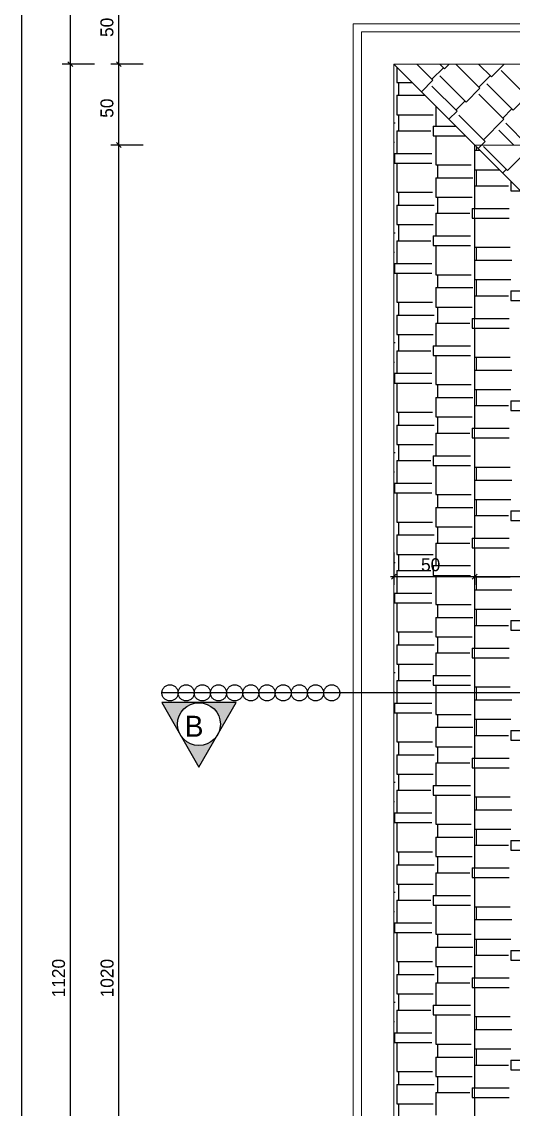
# Model space of a CAD drawing. Extents: x 182769.15 to 182771.38, y 101811.72 to 101812.21.
# Drawn here: x 182769.9361 to 182769.9969, y 101812.0005 to 101812.1351 of the extents above; entities that cross this region are included whole.
import ezdxf

# ---------------------------------------------------------------- set-up
doc = ezdxf.new("R2010")
doc.units = 0
doc.header["$MEASUREMENT"] = 0
doc.linetypes.add('DASHDOTX2', pattern=[50.8, 25.4, -12.7, 0, -12.7])
doc.linetypes.add('DUZ', pattern=[500, 500])
doc.layers.get('0').update_dxf_attribs({"color": 1, "linetype": 'DUZ'})
for name, color, linetype in [('dış dikey', 2, 'Continuous'), ('iç yatay', 3, 'Continuous'), ('kesit yazısı', 5, 'Continuous'), ('kesit çizgisi', 7, 'DASHDOTX2'), ('TARAMA', 15, 'Continuous')]:
    doc.layers.add(name, color=color, linetype=linetype)
doc.layers.add('Çatý', color=7, linetype='Continuous', lineweight=18)
doc.styles.add('3', font='bgothl.ttf', dxfattribs={"height": 13})
doc.styles.add('İÇ ÖLÇÜ', font='stylu.ttf', dxfattribs={"height": 8})

msp = doc.modelspace()

# ---------------------------------------------------------------- hatches: boundary and pattern name
at = {"layer": 'kesit yazısı'}
h = msp.add_hatch(color=256, dxfattribs=at)
h.paths.add_polyline_path([(182769.95803, 101812.04283), (182769.95574, 101812.04683, 0.575071), (182769.96032, 101812.04683)])
h.paths.add_polyline_path([(182769.95538, 101812.04816, 0.129049), (182769.95572, 101812.04686), (182769.95345, 101812.05083), (182769.95803, 101812.05083), (182769.96262, 101812.05083), (182769.96034, 101812.04686, 0.129049), (182769.96068, 101812.04816, 1)])

# ---------------------------------------------------------------- linework, layer by layer
at = {"color": 0, "linetype": 'ByBlock'}
for p, q in [((182769.94242, 101812.12952), (182769.94182, 101812.13012)), ((182769.94182, 101812.13012), (182769.94242, 101812.12952)), ((182769.94782, 101812.13012), (182769.94842, 101812.12952)), ((182769.94842, 101812.12952), (182769.94782, 101812.13012)), ((182769.94782, 101812.12012), (182769.94842, 101812.11952)), ((182769.94842, 101812.11952), (182769.94782, 101812.12012)), ((182769.98242, 101812.06671), (182769.98182, 101812.06611)), ((182769.99242, 101812.06671), (182769.99182, 101812.06611)), ((182769.99182, 101812.06611), (182769.99242, 101812.06671))]:
    msp.add_line(p, q, dxfattribs=at)
at = {"layer": 'dış dikey'}
for p, q in [((182769.93612, 101811.80342), (182769.93612, 101812.15022)), ((182769.94212, 101812.15022), (182769.94212, 101812.12942)), ((182769.94812, 101812.12942), (182769.94812, 101812.14022)), ((182769.94512, 101812.12982), (182769.94112, 101812.12982)), ((182769.94512, 101812.12982), (182769.94112, 101812.12982)), ((182769.94212, 101812.13022), (182769.94212, 101811.90542)), ((182769.95112, 101812.12982), (182769.94712, 101812.12982)), ((182769.95112, 101812.12982), (182769.94712, 101812.12982)), ((182769.94812, 101812.11942), (182769.94812, 101812.13022)), ((182769.94812, 101811.91542), (182769.94812, 101812.12022)), ((182769.95112, 101812.11982), (182769.94712, 101812.11982)), ((182769.95112, 101812.11982), (182769.94712, 101812.11982))]:
    msp.add_line(p, q, dxfattribs=at)
at = {"layer": 'iç yatay'}
for p, q in [((182769.98212, 101812.06941), (182769.98212, 101812.06541)), ((182769.99212, 101812.06941), (182769.99212, 101812.06541)), ((182769.99212, 101812.06941), (182769.99212, 101812.06541)), ((182769.98172, 101812.06641), (182769.99252, 101812.06641)), ((182769.99172, 101812.06641), (182770.16052, 101812.06641))]:
    msp.add_line(p, q, dxfattribs=at)
at = {"layer": 'kesit yazısı'}
for p, q in [((182769.95803, 101812.05083), (182769.95345, 101812.05083)), ((182769.95345, 101812.05083), (182769.95803, 101812.04283)), ((182769.95803, 101812.04283), (182769.96262, 101812.05083)), ((182769.96262, 101812.05083), (182769.95803, 101812.05083))]:
    msp.add_line(p, q, dxfattribs=at)
msp.add_circle((182769.95803, 101812.04816), 0.00265, dxfattribs=at)
at = {"layer": 'kesit çizgisi'}
msp.add_line((182770.19432, 101812.05203), (182769.95345, 101812.05203), dxfattribs=at)
for centre in [(182769.95445, 101812.05203), (182769.95645, 101812.05203), (182769.95845, 101812.05203), (182769.96045, 101812.05203), (182769.96245, 101812.05203), (182769.96445, 101812.05203), (182769.96645, 101812.05203), (182769.96845, 101812.05203), (182769.97045, 101812.05203), (182769.97245, 101812.05203), (182769.97445, 101812.05203)]:
    msp.add_circle(centre, 0.001, dxfattribs=at)
at = {"layer": 'TARAMA'}
for p, q in [((182769.98697, 101812.12783), (182769.98498, 101812.12982)), ((182769.98839, 101812.12924), (182769.98781, 101812.12982)), ((182769.98839, 101812.12924), (182769.98897, 101812.12982)), ((182769.99277, 101812.12684), (182769.98979, 101812.12982)), ((182769.99419, 101812.12825), (182769.99261, 101812.12982)), ((182769.99419, 101812.12825), (182769.99576, 101812.12982)), ((182769.98251, 101812.12944), (182769.98251, 101812.12757)), ((182769.98683, 101812.12797), (182769.98825, 101812.12938)), ((182769.99108, 101812.12514), (182769.98782, 101812.12839)), ((182769.99263, 101812.12698), (182769.99405, 101812.12839)), ((182769.99857, 101812.12585), (182769.99539, 101812.12903)), ((182769.98251, 101812.12757), (182769.98437, 101812.12757)), ((182769.98271, 101812.12757), (182769.98271, 101812.12597)), ((182769.98555, 101812.1264), (182769.98697, 101812.12783)), ((182769.98994, 101812.12401), (182769.98683, 101812.12712)), ((182769.99687, 101812.12415), (182769.99362, 101812.1274)), ((182769.98251, 101812.12597), (182769.98251, 101812.12357)), ((182769.98251, 101812.12597), (182769.98597, 101812.12597)), ((182769.99108, 101812.12514), (182769.99277, 101812.12684)), ((182769.99574, 101812.12302), (182769.99263, 101812.12613)), ((182769.99687, 101812.12415), (182769.99857, 101812.12585)), ((182769.98731, 101812.12464), (182769.98731, 101812.12217)), ((182769.9898, 101812.12415), (182769.99093, 101812.12528)), ((182769.9956, 101812.12316), (182769.99673, 101812.12429)), ((182769.98251, 101812.12357), (182769.98701, 101812.12357)), ((182769.98271, 101812.12357), (182769.98271, 101812.12157)), ((182769.98894, 101812.12301), (182769.98994, 101812.12401)), ((182769.99341, 101812.12026), (182769.99016, 101812.12351)), ((182769.9932, 101812.12047), (182769.99574, 101812.12302)), ((182769.98212, 101812.12257), (182769.98231, 101812.12257)), ((182769.98251, 101812.12157), (182769.98251, 101812.11877)), ((182769.98251, 101812.12157), (182769.98671, 101812.12157)), ((182769.98701, 101812.12217), (182769.98701, 101812.12097)), ((182769.98701, 101812.12217), (182769.98977, 101812.12217)), ((182769.99215, 101812.11982), (182769.98931, 101812.12266)), ((182769.99696, 101812.11982), (182769.99511, 101812.12167)), ((182769.99865, 101812.11982), (182769.99596, 101812.12252)), ((182769.98212, 101812.12017), (182769.98221, 101812.12017)), ((182769.98701, 101812.12097), (182769.99097, 101812.12097)), ((182769.98731, 101812.12097), (182769.98731, 101812.11737)), ((182769.99297, 101812.11982), (182769.99341, 101812.12026)), ((182769.98221, 101812.11877), (182769.98221, 101812.11757)), ((182769.98221, 101812.11877), (182769.98681, 101812.11877)), ((182769.99211, 101812.11917), (182769.99211, 101812.11677)), ((182769.99211, 101812.11917), (182769.99212, 101812.11917)), ((182769.99212, 101812.11917), (182769.99277, 101812.11917)), ((182769.99256, 101812.11941), (182769.99215, 101812.11982)), ((182769.99231, 101812.11964), (182769.99231, 101812.11917)), ((182769.99234, 101812.11961), (182769.99235, 101812.11962)), ((182769.99256, 101812.11941), (182769.99297, 101812.11982)), ((182769.99617, 101812.11665), (182769.9932, 101812.11962)), ((182769.98221, 101812.11757), (182769.98681, 101812.11757)), ((182769.98251, 101812.11757), (182769.98251, 101812.11397)), ((182769.99617, 101812.11665), (182769.99815, 101812.11863)), ((182769.98731, 101812.11737), (182769.99171, 101812.11737)), ((182769.98751, 101812.11737), (182769.98751, 101812.11577)), ((182769.99211, 101812.11677), (182769.99212, 101812.11677)), ((182769.99212, 101812.11677), (182769.99517, 101812.11677)), ((182769.99231, 101812.11677), (182769.99231, 101812.11477)), ((182769.99559, 101812.11636), (182769.99603, 101812.1168)), ((182769.98731, 101812.11577), (182769.98731, 101812.11337)), ((182769.98731, 101812.11577), (182769.99191, 101812.11577)), ((182769.99211, 101812.11477), (182769.99211, 101812.11197)), ((182769.99211, 101812.11477), (182769.99212, 101812.11477)), ((182769.99212, 101812.11477), (182769.99631, 101812.11477)), ((182769.99661, 101812.11534), (182769.99661, 101812.11417)), ((182769.98251, 101812.11397), (182769.98691, 101812.11397)), ((182769.98271, 101812.11397), (182769.98271, 101812.11237)), ((182769.99661, 101812.11417), (182769.99777, 101812.11417)), ((182769.98251, 101812.11237), (182769.98251, 101812.10997)), ((182769.98251, 101812.11237), (182769.98711, 101812.11237)), ((182769.98731, 101812.11337), (182769.99181, 101812.11337)), ((182769.98751, 101812.11337), (182769.98751, 101812.11137)), ((182769.98731, 101812.11137), (182769.98731, 101812.10857)), ((182769.98731, 101812.11137), (182769.99151, 101812.11137)), ((182769.99181, 101812.11197), (182769.99181, 101812.11077)), ((182769.99181, 101812.11197), (182769.99212, 101812.11197)), ((182769.99181, 101812.11077), (182769.99212, 101812.11077)), ((182769.99211, 101812.11077), (182769.99211, 101812.10717)), ((182769.99212, 101812.11197), (182769.99641, 101812.11197)), ((182769.99212, 101812.11077), (182769.99641, 101812.11077)), ((182769.98251, 101812.10997), (182769.98701, 101812.10997)), ((182769.98271, 101812.10997), (182769.98271, 101812.10797)), ((182769.98212, 101812.10897), (182769.98231, 101812.10897)), ((182769.98701, 101812.10857), (182769.98701, 101812.10737)), ((182769.98701, 101812.10857), (182769.99161, 101812.10857)), ((182769.98251, 101812.10797), (182769.98251, 101812.10517)), ((182769.98251, 101812.10797), (182769.98671, 101812.10797)), ((182769.98701, 101812.10737), (182769.99161, 101812.10737)), ((182769.98731, 101812.10737), (182769.98731, 101812.10377)), ((182769.99211, 101812.10717), (182769.99212, 101812.10717)), ((182769.99212, 101812.10717), (182769.99651, 101812.10717)), ((182769.99231, 101812.10717), (182769.99231, 101812.10557)), ((182769.98212, 101812.10657), (182769.98221, 101812.10657)), ((182769.99211, 101812.10557), (182769.99211, 101812.10317)), ((182769.99211, 101812.10557), (182769.99212, 101812.10557)), ((182769.99212, 101812.10557), (182769.99671, 101812.10557)), ((182769.98221, 101812.10517), (182769.98221, 101812.10397)), ((182769.98221, 101812.10517), (182769.98681, 101812.10517)), ((182769.98221, 101812.10397), (182769.98681, 101812.10397)), ((182769.98251, 101812.10397), (182769.98251, 101812.10037)), ((182769.98731, 101812.10377), (182769.99171, 101812.10377)), ((182769.98751, 101812.10377), (182769.98751, 101812.10217)), ((182769.99211, 101812.10317), (182769.99212, 101812.10317)), ((182769.99212, 101812.10317), (182769.99661, 101812.10317)), ((182769.99231, 101812.10317), (182769.99231, 101812.10117)), ((182769.98731, 101812.10217), (182769.98731, 101812.09977)), ((182769.98731, 101812.10217), (182769.99191, 101812.10217)), ((182769.99661, 101812.10177), (182769.99661, 101812.10057)), ((182769.99661, 101812.10177), (182770.00121, 101812.10177)), ((182769.98251, 101812.10037), (182769.98691, 101812.10037)), ((182769.98271, 101812.10037), (182769.98271, 101812.09877)), ((182769.99211, 101812.10117), (182769.99211, 101812.09837)), ((182769.99211, 101812.10117), (182769.99212, 101812.10117)), ((182769.99212, 101812.10117), (182769.99631, 101812.10117)), ((182769.99661, 101812.10057), (182770.00121, 101812.10057)), ((182769.98251, 101812.09877), (182769.98251, 101812.09637)), ((182769.98251, 101812.09877), (182769.98711, 101812.09877)), ((182769.98731, 101812.09977), (182769.99181, 101812.09977)), ((182769.98751, 101812.09977), (182769.98751, 101812.09777)), ((182769.98731, 101812.09777), (182769.98731, 101812.09497)), ((182769.98731, 101812.09777), (182769.99151, 101812.09777)), ((182769.99181, 101812.09837), (182769.99181, 101812.09717)), ((182769.99181, 101812.09837), (182769.99212, 101812.09837)), ((182769.99212, 101812.09837), (182769.99641, 101812.09837)), ((182769.98251, 101812.09637), (182769.98701, 101812.09637)), ((182769.98271, 101812.09637), (182769.98271, 101812.09437)), ((182769.99181, 101812.09717), (182769.99212, 101812.09717)), ((182769.99211, 101812.09717), (182769.99211, 101812.09357)), ((182769.99212, 101812.09717), (182769.99641, 101812.09717)), ((182769.98212, 101812.09537), (182769.98231, 101812.09537)), ((182769.98701, 101812.09497), (182769.98701, 101812.09377)), ((182769.98701, 101812.09497), (182769.99161, 101812.09497)), ((182769.98251, 101812.09437), (182769.98251, 101812.09157)), ((182769.98251, 101812.09437), (182769.98671, 101812.09437)), ((182769.98701, 101812.09377), (182769.99161, 101812.09377)), ((182769.98731, 101812.09377), (182769.98731, 101812.09017)), ((182769.99211, 101812.09357), (182769.99212, 101812.09357)), ((182769.99212, 101812.09357), (182769.99651, 101812.09357)), ((182769.99231, 101812.09357), (182769.99231, 101812.09197)), ((182769.98212, 101812.09297), (182769.98221, 101812.09297)), ((182769.99211, 101812.09197), (182769.99211, 101812.08957)), ((182769.99211, 101812.09197), (182769.99212, 101812.09197)), ((182769.99212, 101812.09197), (182769.99671, 101812.09197)), ((182769.98221, 101812.09157), (182769.98221, 101812.09037)), ((182769.98221, 101812.09157), (182769.98681, 101812.09157)), ((182769.98221, 101812.09037), (182769.98681, 101812.09037)), ((182769.98251, 101812.09037), (182769.98251, 101812.08677)), ((182769.98731, 101812.09017), (182769.99171, 101812.09017)), ((182769.98751, 101812.09017), (182769.98751, 101812.08857)), ((182769.99211, 101812.08957), (182769.99212, 101812.08957)), ((182769.99212, 101812.08957), (182769.99661, 101812.08957)), ((182769.99231, 101812.08957), (182769.99231, 101812.08757)), ((182769.98731, 101812.08857), (182769.98731, 101812.08617)), ((182769.98731, 101812.08857), (182769.99191, 101812.08857)), ((182769.99661, 101812.08817), (182769.99661, 101812.08697)), ((182769.99661, 101812.08817), (182770.00121, 101812.08817)), ((182769.98251, 101812.08677), (182769.98691, 101812.08677)), ((182769.98271, 101812.08677), (182769.98271, 101812.08517)), ((182769.99211, 101812.08757), (182769.99211, 101812.08477)), ((182769.99211, 101812.08757), (182769.99212, 101812.08757)), ((182769.99212, 101812.08757), (182769.99631, 101812.08757)), ((182769.99661, 101812.08697), (182770.00121, 101812.08697)), ((182769.98251, 101812.08517), (182769.98251, 101812.08277)), ((182769.98251, 101812.08517), (182769.98711, 101812.08517)), ((182769.98731, 101812.08617), (182769.99181, 101812.08617)), ((182769.98751, 101812.08617), (182769.98751, 101812.08417)), ((182769.98731, 101812.08417), (182769.98731, 101812.08137)), ((182769.98731, 101812.08417), (182769.99151, 101812.08417)), ((182769.99181, 101812.08477), (182769.99181, 101812.08357)), ((182769.99181, 101812.08477), (182769.99212, 101812.08477)), ((182769.99212, 101812.08477), (182769.99641, 101812.08477)), ((182769.98251, 101812.08277), (182769.98701, 101812.08277)), ((182769.98271, 101812.08277), (182769.98271, 101812.08077)), ((182769.99181, 101812.08357), (182769.99212, 101812.08357)), ((182769.99211, 101812.08357), (182769.99211, 101812.07997)), ((182769.99212, 101812.08357), (182769.99641, 101812.08357)), ((182769.98212, 101812.08177), (182769.98231, 101812.08177)), ((182769.98701, 101812.08137), (182769.98701, 101812.08017)), ((182769.98701, 101812.08137), (182769.99161, 101812.08137)), ((182769.98251, 101812.08077), (182769.98251, 101812.07797)), ((182769.98251, 101812.08077), (182769.98671, 101812.08077)), ((182769.98701, 101812.08017), (182769.99161, 101812.08017)), ((182769.98731, 101812.08017), (182769.98731, 101812.07657)), ((182769.99211, 101812.07997), (182769.99212, 101812.07997)), ((182769.99212, 101812.07997), (182769.99651, 101812.07997)), ((182769.99231, 101812.07997), (182769.99231, 101812.07837)), ((182769.98212, 101812.07937), (182769.98221, 101812.07937)), ((182769.98221, 101812.07797), (182769.98221, 101812.07677)), ((182769.98221, 101812.07797), (182769.98681, 101812.07797)), ((182769.99211, 101812.07837), (182769.99211, 101812.07597)), ((182769.99211, 101812.07837), (182769.99212, 101812.07837)), ((182769.99212, 101812.07837), (182769.99671, 101812.07837)), ((182769.98221, 101812.07677), (182769.98681, 101812.07677)), ((182769.98251, 101812.07677), (182769.98251, 101812.07317)), ((182769.98731, 101812.07657), (182769.99171, 101812.07657)), ((182769.98751, 101812.07657), (182769.98751, 101812.07497)), ((182769.99211, 101812.07597), (182769.99212, 101812.07597)), ((182769.99212, 101812.07597), (182769.99661, 101812.07597)), ((182769.99231, 101812.07597), (182769.99231, 101812.07397)), ((182769.98731, 101812.07497), (182769.98731, 101812.07257)), ((182769.98731, 101812.07497), (182769.99191, 101812.07497)), ((182769.99661, 101812.07457), (182769.99661, 101812.07337)), ((182769.99661, 101812.07457), (182770.00121, 101812.07457)), ((182769.98251, 101812.07317), (182769.98691, 101812.07317)), ((182769.98271, 101812.07317), (182769.98271, 101812.07157)), ((182769.99211, 101812.07397), (182769.99211, 101812.07117)), ((182769.99211, 101812.07397), (182769.99212, 101812.07397)), ((182769.99212, 101812.07397), (182769.99631, 101812.07397)), ((182769.99661, 101812.07337), (182770.00121, 101812.07337)), ((182769.98731, 101812.07257), (182769.99181, 101812.07257)), ((182769.98751, 101812.07257), (182769.98751, 101812.07057)), ((182769.98251, 101812.07157), (182769.98251, 101812.06917)), ((182769.98251, 101812.07157), (182769.98711, 101812.07157)), ((182769.98731, 101812.07057), (182769.98731, 101812.06777)), ((182769.98731, 101812.07057), (182769.99151, 101812.07057)), ((182769.99181, 101812.07117), (182769.99181, 101812.06997)), ((182769.99181, 101812.07117), (182769.99212, 101812.07117)), ((182769.99212, 101812.07117), (182769.99641, 101812.07117)), ((182769.98251, 101812.06917), (182769.98701, 101812.06917)), ((182769.98271, 101812.06917), (182769.98271, 101812.06717)), ((182769.99181, 101812.06997), (182769.99212, 101812.06997)), ((182769.99211, 101812.06997), (182769.99211, 101812.06637)), ((182769.99212, 101812.06997), (182769.99641, 101812.06997)), ((182769.98212, 101812.06817), (182769.98231, 101812.06817)), ((182769.98701, 101812.06777), (182769.98701, 101812.06657)), ((182769.98701, 101812.06777), (182769.99161, 101812.06777)), ((182769.98251, 101812.06717), (182769.98251, 101812.06437)), ((182769.98251, 101812.06717), (182769.98671, 101812.06717)), ((182769.98701, 101812.06657), (182769.99161, 101812.06657)), ((182769.98731, 101812.06657), (182769.98731, 101812.06297)), ((182769.99211, 101812.06637), (182769.99212, 101812.06637)), ((182769.99212, 101812.06637), (182769.99651, 101812.06637)), ((182769.99231, 101812.06637), (182769.99231, 101812.06477)), ((182769.98212, 101812.06577), (182769.98221, 101812.06577)), ((182769.98221, 101812.06437), (182769.98221, 101812.06317)), ((182769.98221, 101812.06437), (182769.98681, 101812.06437)), ((182769.99211, 101812.06477), (182769.99211, 101812.06237)), ((182769.99211, 101812.06477), (182769.99212, 101812.06477)), ((182769.99212, 101812.06477), (182769.99671, 101812.06477)), ((182769.98221, 101812.06317), (182769.98681, 101812.06317)), ((182769.98251, 101812.06317), (182769.98251, 101812.05957)), ((182769.98731, 101812.06297), (182769.99171, 101812.06297)), ((182769.98751, 101812.06297), (182769.98751, 101812.06137)), ((182769.99211, 101812.06237), (182769.99212, 101812.06237)), ((182769.99212, 101812.06237), (182769.99661, 101812.06237)), ((182769.99231, 101812.06237), (182769.99231, 101812.06037)), ((182769.98731, 101812.06137), (182769.98731, 101812.05897)), ((182769.98731, 101812.06137), (182769.99191, 101812.06137)), ((182769.99661, 101812.06097), (182769.99661, 101812.05977)), ((182769.99661, 101812.06097), (182770.00121, 101812.06097)), ((182769.98251, 101812.05957), (182769.98691, 101812.05957)), ((182769.98271, 101812.05957), (182769.98271, 101812.05797)), ((182769.99211, 101812.06037), (182769.99211, 101812.05757)), ((182769.99211, 101812.06037), (182769.99212, 101812.06037)), ((182769.99212, 101812.06037), (182769.99631, 101812.06037)), ((182769.99661, 101812.05977), (182770.00121, 101812.05977)), ((182769.98731, 101812.05897), (182769.99181, 101812.05897)), ((182769.98751, 101812.05897), (182769.98751, 101812.05697)), ((182769.98251, 101812.05797), (182769.98251, 101812.05557)), ((182769.98251, 101812.05797), (182769.98711, 101812.05797)), ((182769.98731, 101812.05697), (182769.98731, 101812.05417)), ((182769.98731, 101812.05697), (182769.99151, 101812.05697)), ((182769.99181, 101812.05757), (182769.99181, 101812.05637)), ((182769.99181, 101812.05757), (182769.99212, 101812.05757)), ((182769.99212, 101812.05757), (182769.99641, 101812.05757)), ((182769.98251, 101812.05557), (182769.98701, 101812.05557)), ((182769.98271, 101812.05557), (182769.98271, 101812.05357)), ((182769.99181, 101812.05637), (182769.99212, 101812.05637)), ((182769.99211, 101812.05637), (182769.99211, 101812.05277)), ((182769.99212, 101812.05637), (182769.99641, 101812.05637)), ((182769.98212, 101812.05457), (182769.98231, 101812.05457)), ((182769.98251, 101812.05357), (182769.98251, 101812.05077)), ((182769.98251, 101812.05357), (182769.98671, 101812.05357)), ((182769.98701, 101812.05417), (182769.98701, 101812.05297)), ((182769.98701, 101812.05417), (182769.99161, 101812.05417)), ((182769.98701, 101812.05297), (182769.99161, 101812.05297)), ((182769.98731, 101812.05297), (182769.98731, 101812.04937)), ((182769.98212, 101812.05217), (182769.98221, 101812.05217)), ((182769.99211, 101812.05277), (182769.99212, 101812.05277)), ((182769.99212, 101812.05277), (182769.99651, 101812.05277)), ((182769.99231, 101812.05277), (182769.99231, 101812.05117)), ((182769.98221, 101812.05077), (182769.98221, 101812.04957)), ((182769.98221, 101812.05077), (182769.98681, 101812.05077)), ((182769.99211, 101812.05117), (182769.99211, 101812.04877)), ((182769.99211, 101812.05117), (182769.99212, 101812.05117)), ((182769.99212, 101812.05117), (182769.99671, 101812.05117)), ((182769.98221, 101812.04957), (182769.98681, 101812.04957)), ((182769.98251, 101812.04957), (182769.98251, 101812.04597)), ((182769.98731, 101812.04937), (182769.99171, 101812.04937)), ((182769.98751, 101812.04937), (182769.98751, 101812.04777)), ((182769.98731, 101812.04777), (182769.98731, 101812.04537)), ((182769.98731, 101812.04777), (182769.99191, 101812.04777)), ((182769.99211, 101812.04877), (182769.99212, 101812.04877)), ((182769.99212, 101812.04877), (182769.99661, 101812.04877)), ((182769.99231, 101812.04877), (182769.99231, 101812.04677)), ((182769.99211, 101812.04677), (182769.99211, 101812.04397)), ((182769.99211, 101812.04677), (182769.99212, 101812.04677)), ((182769.99212, 101812.04677), (182769.99631, 101812.04677)), ((182769.99661, 101812.04737), (182769.99661, 101812.04617)), ((182769.99661, 101812.04737), (182770.00121, 101812.04737)), ((182769.99661, 101812.04617), (182770.00121, 101812.04617)), ((182769.98251, 101812.04597), (182769.98691, 101812.04597)), ((182769.98271, 101812.04597), (182769.98271, 101812.04437)), ((182769.98731, 101812.04537), (182769.99181, 101812.04537)), ((182769.98751, 101812.04537), (182769.98751, 101812.04337)), ((182769.98251, 101812.04437), (182769.98251, 101812.04197)), ((182769.98251, 101812.04437), (182769.98711, 101812.04437)), ((182769.99181, 101812.04397), (182769.99181, 101812.04277)), ((182769.99181, 101812.04397), (182769.99212, 101812.04397)), ((182769.99212, 101812.04397), (182769.99641, 101812.04397)), ((182769.98731, 101812.04337), (182769.98731, 101812.04057)), ((182769.98731, 101812.04337), (182769.99151, 101812.04337)), ((182769.99181, 101812.04277), (182769.99212, 101812.04277)), ((182769.99211, 101812.04277), (182769.99211, 101812.03917)), ((182769.99212, 101812.04277), (182769.99641, 101812.04277)), ((182769.98212, 101812.04097), (182769.98231, 101812.04097)), ((182769.98251, 101812.04197), (182769.98701, 101812.04197)), ((182769.98271, 101812.04197), (182769.98271, 101812.03997)), ((182769.98251, 101812.03997), (182769.98251, 101812.03717)), ((182769.98251, 101812.03997), (182769.98671, 101812.03997)), ((182769.98701, 101812.04057), (182769.98701, 101812.03937)), ((182769.98701, 101812.04057), (182769.99161, 101812.04057)), ((182769.98212, 101812.03857), (182769.98221, 101812.03857)), ((182769.98701, 101812.03937), (182769.99161, 101812.03937)), ((182769.98731, 101812.03937), (182769.98731, 101812.03577)), ((182769.99211, 101812.03917), (182769.99212, 101812.03917)), ((182769.99212, 101812.03917), (182769.99651, 101812.03917)), ((182769.99231, 101812.03917), (182769.99231, 101812.03757)), ((182769.98221, 101812.03717), (182769.98221, 101812.03597)), ((182769.98221, 101812.03717), (182769.98681, 101812.03717)), ((182769.99211, 101812.03757), (182769.99211, 101812.03517)), ((182769.99211, 101812.03757), (182769.99212, 101812.03757)), ((182769.99212, 101812.03757), (182769.99671, 101812.03757)), ((182769.98221, 101812.03597), (182769.98681, 101812.03597)), ((182769.98251, 101812.03597), (182769.98251, 101812.03237)), ((182769.98731, 101812.03577), (182769.99171, 101812.03577)), ((182769.98751, 101812.03577), (182769.98751, 101812.03417)), ((182769.98731, 101812.03417), (182769.98731, 101812.03177)), ((182769.98731, 101812.03417), (182769.99191, 101812.03417)), ((182769.99211, 101812.03517), (182769.99212, 101812.03517)), ((182769.99212, 101812.03517), (182769.99661, 101812.03517)), ((182769.99231, 101812.03517), (182769.99231, 101812.03317)), ((182769.99211, 101812.03317), (182769.99211, 101812.03037)), ((182769.99211, 101812.03317), (182769.99212, 101812.03317)), ((182769.99212, 101812.03317), (182769.99631, 101812.03317)), ((182769.99661, 101812.03377), (182769.99661, 101812.03257)), ((182769.99661, 101812.03377), (182770.00121, 101812.03377)), ((182769.98251, 101812.03237), (182769.98691, 101812.03237)), ((182769.98271, 101812.03237), (182769.98271, 101812.03077)), ((182769.98731, 101812.03177), (182769.99181, 101812.03177)), ((182769.98751, 101812.03177), (182769.98751, 101812.02977)), ((182769.99661, 101812.03257), (182770.00121, 101812.03257)), ((182769.98251, 101812.03077), (182769.98251, 101812.02837)), ((182769.98251, 101812.03077), (182769.98711, 101812.03077)), ((182769.99181, 101812.03037), (182769.99181, 101812.02917)), ((182769.99181, 101812.03037), (182769.99212, 101812.03037)), ((182769.99212, 101812.03037), (182769.99641, 101812.03037)), ((182769.98731, 101812.02977), (182769.98731, 101812.02697)), ((182769.98731, 101812.02977), (182769.99151, 101812.02977)), ((182769.99181, 101812.02917), (182769.99212, 101812.02917)), ((182769.99211, 101812.02917), (182769.99211, 101812.02557)), ((182769.99212, 101812.02917), (182769.99641, 101812.02917)), ((182769.98212, 101812.02737), (182769.98231, 101812.02737)), ((182769.98251, 101812.02837), (182769.98701, 101812.02837)), ((182769.98271, 101812.02837), (182769.98271, 101812.02637)), ((182769.98251, 101812.02637), (182769.98251, 101812.02357)), ((182769.98251, 101812.02637), (182769.98671, 101812.02637)), ((182769.98701, 101812.02697), (182769.98701, 101812.02577)), ((182769.98701, 101812.02697), (182769.99161, 101812.02697)), ((182769.98212, 101812.02497), (182769.98221, 101812.02497)), ((182769.98701, 101812.02577), (182769.99161, 101812.02577)), ((182769.98731, 101812.02577), (182769.98731, 101812.02217)), ((182769.99211, 101812.02557), (182769.99212, 101812.02557)), ((182769.99212, 101812.02557), (182769.99651, 101812.02557)), ((182769.99231, 101812.02557), (182769.99231, 101812.02397)), ((182769.98221, 101812.02357), (182769.98221, 101812.02237)), ((182769.98221, 101812.02357), (182769.98681, 101812.02357)), ((182769.99211, 101812.02397), (182769.99211, 101812.02157)), ((182769.99211, 101812.02397), (182769.99212, 101812.02397)), ((182769.99212, 101812.02397), (182769.99671, 101812.02397)), ((182769.98221, 101812.02237), (182769.98681, 101812.02237)), ((182769.98251, 101812.02237), (182769.98251, 101812.01877)), ((182769.98731, 101812.02217), (182769.99171, 101812.02217)), ((182769.98751, 101812.02217), (182769.98751, 101812.02057)), ((182769.98731, 101812.02057), (182769.98731, 101812.01817)), ((182769.98731, 101812.02057), (182769.99191, 101812.02057)), ((182769.99211, 101812.02157), (182769.99212, 101812.02157)), ((182769.99212, 101812.02157), (182769.99661, 101812.02157)), ((182769.99231, 101812.02157), (182769.99231, 101812.01957)), ((182769.99211, 101812.01957), (182769.99211, 101812.01677)), ((182769.99211, 101812.01957), (182769.99212, 101812.01957)), ((182769.99212, 101812.01957), (182769.99631, 101812.01957)), ((182769.99661, 101812.02017), (182769.99661, 101812.01897)), ((182769.99661, 101812.02017), (182770.00121, 101812.02017)), ((182769.98251, 101812.01877), (182769.98691, 101812.01877)), ((182769.98271, 101812.01877), (182769.98271, 101812.01717)), ((182769.98731, 101812.01817), (182769.99181, 101812.01817)), ((182769.98751, 101812.01817), (182769.98751, 101812.01617)), ((182769.99661, 101812.01897), (182770.00121, 101812.01897)), ((182769.98251, 101812.01717), (182769.98251, 101812.01477)), ((182769.98251, 101812.01717), (182769.98711, 101812.01717)), ((182769.99181, 101812.01677), (182769.99181, 101812.01557)), ((182769.99181, 101812.01677), (182769.99212, 101812.01677)), ((182769.99212, 101812.01677), (182769.99641, 101812.01677)), ((182769.98731, 101812.01617), (182769.98731, 101812.01337)), ((182769.98731, 101812.01617), (182769.99151, 101812.01617)), ((182769.99181, 101812.01557), (182769.99212, 101812.01557)), ((182769.99211, 101812.01557), (182769.99211, 101812.01197)), ((182769.99212, 101812.01557), (182769.99641, 101812.01557)), ((182769.98251, 101812.01477), (182769.98701, 101812.01477)), ((182769.98271, 101812.01477), (182769.98271, 101812.01277)), ((182769.98212, 101812.01377), (182769.98231, 101812.01377)), ((182769.98251, 101812.01277), (182769.98251, 101812.00997)), ((182769.98251, 101812.01277), (182769.98671, 101812.01277)), ((182769.98701, 101812.01337), (182769.98701, 101812.01217)), ((182769.98701, 101812.01337), (182769.99161, 101812.01337)), ((182769.98212, 101812.01137), (182769.98221, 101812.01137)), ((182769.98701, 101812.01217), (182769.99161, 101812.01217)), ((182769.98731, 101812.01217), (182769.98731, 101812.00857)), ((182769.99211, 101812.01197), (182769.99212, 101812.01197)), ((182769.99212, 101812.01197), (182769.99651, 101812.01197)), ((182769.99231, 101812.01197), (182769.99231, 101812.01037)), ((182769.98221, 101812.00997), (182769.98221, 101812.00877)), ((182769.98221, 101812.00997), (182769.98681, 101812.00997)), ((182769.99211, 101812.01037), (182769.99211, 101812.00797)), ((182769.99211, 101812.01037), (182769.99212, 101812.01037)), ((182769.99212, 101812.01037), (182769.99671, 101812.01037)), ((182769.98221, 101812.00877), (182769.98681, 101812.00877)), ((182769.98251, 101812.00877), (182769.98251, 101812.00517)), ((182769.98731, 101812.00857), (182769.99171, 101812.00857)), ((182769.98751, 101812.00857), (182769.98751, 101812.00697)), ((182769.99211, 101812.00797), (182769.99212, 101812.00797)), ((182769.99212, 101812.00797), (182769.99661, 101812.00797)), ((182769.99231, 101812.00797), (182769.99231, 101812.00597)), ((182769.98731, 101812.00697), (182769.98731, 101812.00457)), ((182769.98731, 101812.00697), (182769.99191, 101812.00697)), ((182769.99211, 101812.00597), (182769.99211, 101812.00317)), ((182769.99211, 101812.00597), (182769.99212, 101812.00597)), ((182769.99212, 101812.00597), (182769.99631, 101812.00597)), ((182769.99661, 101812.00657), (182769.99661, 101812.00537)), ((182769.99661, 101812.00657), (182770.00121, 101812.00657)), ((182769.98251, 101812.00517), (182769.98691, 101812.00517)), ((182769.98271, 101812.00517), (182769.98271, 101812.00357)), ((182769.98731, 101812.00457), (182769.99181, 101812.00457)), ((182769.98751, 101812.00457), (182769.98751, 101812.00257)), ((182769.99661, 101812.00537), (182770.00121, 101812.00537)), ((182769.98251, 101812.00357), (182769.98251, 101812.00117)), ((182769.98251, 101812.00357), (182769.98711, 101812.00357)), ((182769.99181, 101812.00317), (182769.99181, 101812.00197)), ((182769.99181, 101812.00317), (182769.99212, 101812.00317)), ((182769.99212, 101812.00317), (182769.99641, 101812.00317)), ((182769.98731, 101812.00257), (182769.98731, 101811.99977)), ((182769.98731, 101812.00257), (182769.99151, 101812.00257)), ((182769.99181, 101812.00197), (182769.99212, 101812.00197)), ((182769.99211, 101812.00197), (182769.99211, 101811.99837)), ((182769.99212, 101812.00197), (182769.99641, 101812.00197)), ((182769.98251, 101812.00117), (182769.98701, 101812.00117)), ((182769.98271, 101812.00117), (182769.98271, 101811.99917))]:
    msp.add_line(p, q, dxfattribs=at)
at = {"layer": 'Çatý', "color": 8, "linetype": 'ByBlock', "lineweight": 18}
for p, q in [((182770.04012, 101812.13482), (182769.97712, 101812.13482)), ((182769.97712, 101812.13482), (182769.97712, 101811.90082)), ((182770.04112, 101812.13382), (182769.97812, 101812.13382)), ((182769.97812, 101812.13382), (182769.97812, 101811.90182))]:
    msp.add_line(p, q, dxfattribs=at)
at = {"layer": 'Çatý', "color": 40, "linetype": 'ByBlock', "lineweight": 18}
for p, q in [((182769.98212, 101812.12982), (182770.07612, 101812.03582)), ((182770.04512, 101812.12982), (182769.98212, 101812.12982)), ((182769.98212, 101812.12982), (182769.98212, 101811.90582)), ((182770.05512, 101812.11982), (182769.99212, 101812.11982)), ((182769.99212, 101812.11982), (182769.99212, 101811.91582))]:
    msp.add_line(p, q, dxfattribs=at)

# ---------------------------------------------------------------- texts
at = {"layer": 'dış dikey', "color": 11, "style": 'İÇ ÖLÇÜ'}
for s, p in [('50', (182769.94745, 101812.13319)), ('50', (182769.94745, 101812.12319)), ('1120', (182769.94147, 101812.01435)), ('1020', (182769.94747, 101812.01435))]:
    msp.add_text(s, height=0.0016, rotation=90, dxfattribs=at).set_placement(p)
at = {"layer": 'iç yatay', "color": 11, "style": 'İÇ ÖLÇÜ'}
msp.add_text('50', height=0.0016, dxfattribs=at).set_placement((182769.98549, 101812.06709))
at = {"layer": 'kesit yazısı', "style": '3'}
msp.add_text('B', height=0.0026, dxfattribs=at).set_placement((182769.95627, 101812.0466))

doc.saveas('drawing.dxf')
